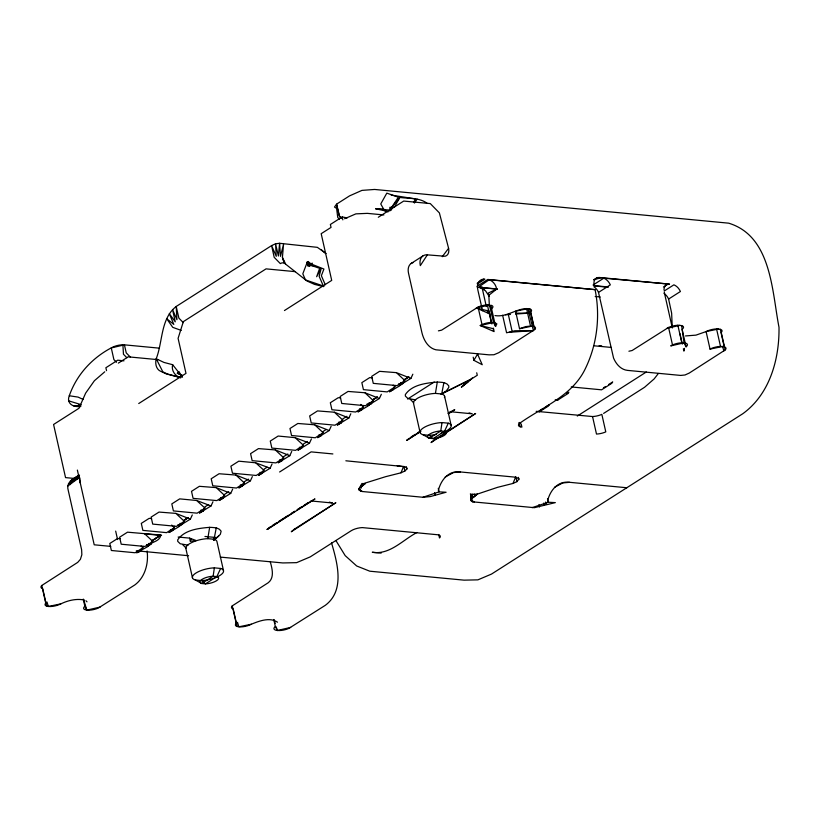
<?xml version="1.0" encoding="UTF-8"?>
<svg xmlns="http://www.w3.org/2000/svg" width="820" height="820" viewBox="0 0 820 820"><rect width="100%" height="100%" fill="white"/><g stroke="black" fill="none" stroke-linecap="round" stroke-linejoin="round"><path stroke-width="1.23" d="M391.622 209.541L391.622 207.398L398.346 197.21L386.814 193.13L380.757 203.954L384.529 210.719L388.085 211.878M672.287 328.031L671.631 313.107L668.607 299.054A9.563 6.498 57.5 0 0 664.026 293.416M389.797 211.078L389.869 207.347L394.399 207.142L399.904 197.435C408.893 198.737 419.235 197.507 427.025 203.206M79.53 475.087C73.646 477.947 65.692 482.488 68.224 490.298L81.641 549.851L81.846 554.73L80.401 559.322L77.715 562.376L41.769 585.49L45.715 603.007L46.996 602.003L48.339 606.462L50.399 606.534A9.563 3.28 -12.7 0 0 60.854 603.858C67.968 600.445 76.198 598.457 84.06 599.963M312.164 263.046L311.969 265.588L310.636 265.762M422.925 497.268L439.069 491.867L446.111 492.246L430.233 496.602L422.925 497.268L362.214 491.508L358.596 489.806L361.517 484.22L385.564 476.697L400.97 472.812L404.895 471.018L406.874 469.04L406.945 468.148L405.223 466.867L397.208 465.801M532.159 507.631L548.313 502.24L555.345 502.619L534.374 507.682L472.453 501.809L470.618 500.436L470.752 494.583L477.404 494.081L497.596 487.326L513.002 483.441L516.928 481.647L518.978 478.777L515.585 477.189L460.358 471.951C448.663 470.27 440.976 479.915 438.372 490.37L439.069 491.867L438.28 488.371M323.931 286.17L305.481 279.938L302.816 273.808L307.172 262.41A12.741 3.823 20.9 0 0 319.687 268.253L316.643 276.729L321.173 268.611L319.154 276.33L323.623 286.621L314.49 284.366L306.998 281.004L284.335 263.117L282.428 257.347L283.556 244.145L280.471 256.363L279.61 243.294L275.561 243.786L271.604 245.6L176.208 306.475C160.464 318.672 162.883 341.878 156.21 358.75A12.741 9.45 -64.7 0 0 160.433 371.193L166.255 373.899L180.841 377.733C175.193 376.431 171.052 370.445 172.651 364.705L163.959 362.419L156.21 358.75L162.832 371.839L167.382 373.992L180.83 377.528M79.909 477.957L80.042 482.765M214.368 567.85L213.128 576.234L201.72 583.512L195.344 579.986A15.928 5.473 -12.7 0 1 195.898 573.067A15.928 5.473 -12.7 0 1 214.368 567.85L220.621 568.444L216.88 576.583A9.563 3.28 -12.7 0 1 216.552 580.734A9.563 3.28 -12.7 0 1 205.471 583.871L201.72 583.512A9.563 3.28 -12.7 0 1 202.048 579.361A9.563 3.28 -12.7 0 1 213.128 576.234L216.88 576.583L205.471 583.871L201.597 580.58L195.344 579.986M442.011 422.577L440.77 430.961L429.362 438.249L422.987 434.723A15.928 5.473 -12.7 0 1 423.54 427.794A15.928 5.473 -12.7 0 1 442.011 422.577L448.263 423.171L444.522 431.32A9.563 3.28 -12.7 0 1 444.194 435.471A9.563 3.28 -12.7 0 1 433.114 438.608L429.362 438.249A9.563 3.28 -12.7 0 1 429.69 434.098A9.563 3.28 -12.7 0 1 440.77 430.961L444.522 431.32L433.114 438.608M192.474 577.844L185.894 548.652A15.928 5.473 -12.7 0 1 207.788 538.658L209.643 527.332C213.548 527.567 218.899 527.301 221.144 531.186L220.313 534.384L214.01 540.154M420.117 432.581L413.536 403.389A15.928 5.473 -12.7 0 1 435.43 393.395L437.285 382.058C441.191 382.304 446.541 382.038 448.786 385.912L448.786 387.45L446.346 390.863L440.976 394.287L471.039 379.24L477.271 375.263L476.717 372.792M223.491 570.576L216.91 541.395A15.928 5.473 -12.7 0 0 214.04 539.252L216.244 527.957M444.44 397.608A15.928 5.473 -12.7 0 0 441.683 393.979L443.886 382.694M143.059 546.356C142.567 549.605 139.933 552.506 136.561 552.752L147.241 546.93L150.132 543.845M151.392 541.036L160.781 535.05C159.818 542.071 150.88 541.569 147.2 546.376L150.859 544.388L152.848 540.359L160.781 535.05L127.51 532.18L119.628 537.202L121.206 544.213L144.955 546.468L152.838 541.436L144.361 533.492M126.854 357.715L123.461 354.24L122.897 344.789C119.341 344.871 115.794 345.691 112.565 347.208C92.599 357.397 76.701 374.453 69.29 395.763C66.205 403.102 73 407.673 80.114 406.361L78.781 404.813L81.067 405.101M174.568 526.255L172.62 530.458L168.92 532.539L178.739 526.819L181.64 523.744M192.29 514.95L190.353 519.152L178.709 526.266L182.368 524.287L184.357 520.249L188.323 517.594L184.367 520.198M212.964 501.748L211.027 505.95L199.434 513.064L203.145 510.983L205.092 506.78L208.044 504.894M232.654 489.181L230.717 493.384L219.135 500.497L222.835 498.416L224.782 494.214L228.718 491.692M252.345 476.615L250.407 480.817L238.825 487.931L242.535 485.85L244.473 481.647L248.409 479.136M272.045 464.048L270.098 468.261L258.515 475.364L262.226 473.283L264.163 469.081L267.115 467.195M291.736 451.482L289.798 455.694L278.205 462.798L281.916 460.717L283.853 456.514L287.799 454.003M311.426 438.915L309.488 443.128L297.896 450.231L301.606 448.15L303.543 443.948L307.49 441.437M331.116 426.349L329.179 430.561L317.596 437.665L321.296 435.584L323.244 431.381L326.196 429.495M350.806 413.782L348.869 417.995L337.286 425.098L340.997 423.017L342.934 418.815L346.87 416.304M363.608 405.623L361.671 409.826L357.961 411.906L367.79 406.187L370.681 403.102M381.331 394.307L379.393 398.51L367.76 405.633L371.419 403.645L373.397 399.617L377.364 396.962M395.117 385.513L393.18 389.715L389.469 391.806L399.299 386.077L402.189 383.001M412.839 374.207L410.902 378.409L399.268 385.523L402.928 383.545L404.906 379.506L408.872 376.851L403.932 380.111M178.145 537.028L189.625 538.125L196.154 540.554L190.342 541.282L191.152 538.883M70.192 484.63L71.77 480.089L78.658 475.651M390.505 210.35L391.622 207.398L399.904 197.435M400.97 472.812L403.553 466.559L345.856 460.789M513.002 483.441L515.585 477.189M684.474 348.356L683.911 351.134L683.378 348.797M413.782 202.191L415.617 198.922L391.242 195.088M626.798 487.746L569.592 482.314C557.907 480.643 550.21 490.288 547.606 500.743L548.313 502.24L547.524 498.734M477.64 354.332L482.242 364.726L473.909 360.328L477.67 353.902M427.363 254.856L420.322 265.618A12.741 8.671 57.5 0 1 427.363 254.856L445.116 256.25A9.563 6.498 57.5 0 0 448.591 248.306L439.387 212.903L430.285 203.585L403.707 201.064L378.297 217.269M555.191 399.852L557.713 400.088L558.594 398.745M414.407 203.063L417.154 199.137M442.257 256.711L448.591 248.306M658.368 373.489L654.124 378.942L644.582 387.265L603.622 413.403M443.989 392.606L471.039 379.24L461.455 387.03L471.039 379.24A81.569 52.828 -84.6 0 0 472.34 377.897M438.403 330.86L441.621 330.152L478.06 307.08A9.563 3.28 -12.7 0 1 487.367 304.907L489.437 304.948L493.537 322.486L495.567 326.462L496.858 323.88L494.747 322.67M179.149 371.614L177.335 373.213L181.558 375.211M213.61 540.267L218.704 536.126M104.765 371.788L94.413 380.716L85.639 393.139L78.976 408.278L53.577 424.483L65.549 477.609L76.936 478.695M296.84 510.091L314.972 498.929L267.125 529.464L270.149 526.911M420.721 431.453L406.894 440.268L409.17 438.362M489.386 306.444L488.833 295.292L496.653 289.111C496.018 285.001 493.22 281.157 489.232 279.753L479.556 286.364L482.652 287.308L481.196 288.107L479.208 287.451L497.012 289.111M413.136 262.554A12.741 8.671 57.5 0 0 408.503 273.152L421.931 332.705C423.725 340.054 427.999 347.905 435.912 349.802L489.089 354.845L493.958 354.742L498.744 352.713L534.681 329.599L530.735 312.082A9.563 3.28 -12.7 0 0 529.792 308.925L527.957 308.607L515.595 311.221L519.542 328.738L532.057 326.135L533.738 326.442A9.563 3.28 -12.7 0 1 534.681 329.599M277.498 622.195C269.923 616.927 259.14 620.976 251.361 624.225A9.563 3.28 -12.7 0 1 240.895 626.9L237.164 626.521A9.563 3.28 -12.7 0 1 236.221 623.374L232.275 605.857L268.212 582.743C274.803 577.659 272.035 568.157 270.19 561.515M236.221 623.374L237.503 622.37L238.845 626.828L251.361 624.225M593.936 286.764A9.563 6.498 57.5 0 1 598.508 292.402L613.555 358.053C616.025 363.977 620.75 369.656 627.515 370.384L680.682 375.427L685.007 374.986L689.241 373.079L725.187 349.955L721.231 332.448A9.563 3.28 -12.7 0 0 720.288 329.291L716.557 328.912A9.563 3.28 -12.7 0 0 706.092 331.587L695.944 335.134L685.489 335.944M461.455 387.03L467.943 382.151M67.968 485.911L79.017 477.783M470.393 493.773L471.438 498.447L477.404 494.081L470.7 499.493L474.247 502.137M79.069 476.194L68.398 483.974L78.966 477.681M151.874 540.954L160.781 535.05M372.423 400.211L376.38 397.587M267.125 529.464L294.718 511.475M406.894 440.268L420.691 431.269M448.294 413.28L451.471 411.199L448.284 413.239M347.137 217.905L342.186 216.941L330.368 224.485L331.034 227.406L321.184 233.69L331.71 280.389L284.448 310.544M118.357 363.116L128.197 356.833L157.973 359.662M138.724 403.542L185.986 373.377L178.094 338.353L183.342 321.645L266.049 268.868L295.354 271.656M71.77 480.089L75.266 479.546L70.335 481.012L78.874 476.02M411.066 263.507L422.874 255.963M477.189 283.259L483.636 279.148L484.876 279.169L477.353 283.966M477.014 286.313L487.777 279.446L595.084 289.634C600.537 316.838 597.042 345.63 584.465 370.425C571.222 396.08 543.004 406.956 520.556 422.659A9.563 3.28 -12.7 0 0 520.228 426.81L521.899 427.117L521.243 424.207L519.531 422.454M183.946 520.269L188.118 517.605M372.987 399.627L377.159 396.972M403.46 380.193L408.667 376.862M279.61 471.992L311.118 451.881L332.869 453.942M407.622 399.012L434.272 381.997M593.065 285.032L603.807 278.175L669.54 284.13L599.441 277.478L597.636 277.59L593.741 279.907M83.261 599.133L84.839 606.144L86.858 610.121L89.093 610.182A9.563 3.28 -12.7 0 0 98.4 608.009L134.828 584.937C145.14 577.3 148.748 563.217 147.098 550.948M598.508 292.402L610.326 284.858A9.563 6.498 57.5 0 0 603.807 278.175L601.859 277.703L593.823 279.589M272.281 525.558L276.545 522.832M278.677 521.479L288.261 515.36M291.459 513.32L294.657 511.28M297.855 509.24L302.108 506.514M304.24 505.161L308.505 502.434M410.984 437.039L415.248 434.323M417.38 432.96L419.512 431.597M448.366 413.803L454.751 409.733L452.568 410.717M663.431 286.99L667.726 284.243A9.563 6.498 57.5 0 0 663.995 289.952M664.231 290.997L673.896 284.827A9.563 6.498 57.5 0 1 680.415 291.51L668.607 299.054M681.645 325.601A9.563 3.28 -12.7 0 1 682.117 329.312L686.063 346.829A9.563 3.28 -12.7 0 0 684.034 342.842L681.645 325.601L677.863 325.263A9.563 3.28 -12.7 0 0 668.556 327.446L632.128 350.519L628.909 351.226M540.944 410L542.994 408.698M546.069 406.74L549.144 404.772L548.262 406.125L539.047 411.999M566.784 393.518L568.834 392.206L567.952 393.559L557.713 400.088M603.479 387.819L605.529 386.507M608.594 384.549L612.694 381.935L611.812 383.278L601.572 389.818L571.253 386.937M577.29 416.047L646.324 371.993M417.021 532.477C402.917 539.775 389.777 555.201 372.28 552.26L381.146 553.111M471.438 498.447L474.708 496.366L474.175 494.029M273.757 619.5L275.335 626.5A9.563 3.28 -12.7 0 0 277.365 630.488L279.589 630.549A9.563 3.28 -12.7 0 0 288.896 628.366L325.335 605.303C345.199 590.431 337.256 562.571 331.536 542.891M213.333 539.55L216.347 537.869M493.404 330.767L493.507 328.738L480.233 325.55L493.537 322.486L491.313 322.414A9.563 3.28 -12.7 0 0 482.006 324.597L480.233 325.55L494.122 331.608L493.332 328.103M684.034 342.842L681.809 342.78A9.563 3.28 -12.7 0 0 672.502 344.964L670.729 345.917L684.034 342.842L686.063 346.829M445.209 477.004L453.501 472.566L460.358 471.951M554.453 487.377L562.735 482.929L569.592 482.314M519.542 328.738L525.63 326.606L530.509 326.063L526.563 308.545C515.616 308.996 506.37 317.442 494.993 315.587M496.653 289.111L488.289 293.037L488.833 295.292M344.615 218.735L355.88 213.866L367.35 213.364L383.883 214.942M483.4 289.245L484.897 288.619L481.196 288.107L485.522 290.823L489.294 296.481M502.639 315.269L506.586 332.787L514.857 330.767L533.4 330.593L527.957 308.607L529.453 313.076L515.554 314.06M159.357 348.162L124.425 344.841L111.274 347.926L113.898 359.601L116.512 362.276M476.287 308.033L489.437 304.948L491.621 308.945L493.035 306.946L492.482 305.86L490.79 305.153L495.567 326.462M666.783 328.4L679.944 325.314M100.173 607.056L86.858 610.121L83.558 599.451M275.335 626.5L277.365 630.488L290.669 627.413M718.607 328.984L706.092 331.587L710.038 349.105L722.553 346.501L724.234 346.809A9.563 3.28 -12.7 0 1 725.187 349.955M60.854 603.858L48.339 606.462L46.668 606.154L42.722 588.647A9.563 3.28 -12.7 0 1 41.769 585.49M505.448 314.767L510.501 314.419M509.394 332.284L533.4 330.593M179.939 373.038L177.335 373.213L181.948 375.017M437.285 382.058C426.174 383.032 412.101 384.621 405.357 394.553L405.367 396.08L407.878 398.499L415.668 399.883M209.643 527.332C198.532 528.295 184.459 529.884 177.714 539.816L177.725 541.354L180.236 543.773L188.026 545.156M515.852 313.209L529.453 313.076M435.43 393.395L441.683 393.979M592.542 416.539L596.489 434.057A9.563 3.28 -12.7 0 0 605.785 431.873L601.839 414.356A9.563 3.28 -12.7 0 1 592.542 416.539L536.167 411.332M436.199 434.426A15.928 5.473 -12.7 0 1 429.239 435.307L422.987 434.723M207.788 538.658L214.04 539.252M710.038 349.105A9.563 3.28 -12.7 0 1 720.503 346.429L722.553 346.501L723.896 350.96M384.529 210.719L375.785 208.792L383.924 209.336L386.466 211.386M396.419 372.649L379.568 371.327L371.696 376.359L373.274 383.36L397.013 385.615L404.895 380.593L396.419 372.649L410.902 378.409M364.91 392.749L348.059 391.437L340.187 396.46L341.766 403.471L365.505 405.726L373.387 400.693L364.91 392.749L379.393 398.51M334.386 412.224L317.535 410.912L309.663 415.945L311.241 422.946L334.98 425.201L342.862 420.178L334.386 412.224L348.869 417.995M314.695 424.791L297.844 423.479L289.972 428.511L291.551 435.512L315.29 437.767L323.172 432.745L314.695 424.791L329.179 430.561M275.315 449.924L258.464 448.612L250.582 453.644L252.16 460.645L275.909 462.9L283.781 457.867L275.315 449.924L289.798 455.694M235.934 475.057L219.073 473.745L211.201 478.777L212.78 485.778L236.529 488.033L244.401 483L235.934 475.057L250.407 480.817M216.234 487.623L199.383 486.311L191.511 491.334L193.089 498.345L216.828 500.6L224.711 495.567L216.234 487.623L230.717 493.384M175.869 513.392L159.018 512.069L151.136 517.102L152.715 524.103L176.464 526.358L184.336 521.335L175.869 513.392L190.353 519.152M599.133 345.651L601.685 345.856M489.232 279.753L595.084 289.634M204.949 536.464L216.275 537.53M220.272 557.098L282.777 562.94L296.625 562.653L310.247 556.872L351.206 530.735A9.563 3.28 -12.7 0 1 362.286 527.598L438.546 534.835A9.563 3.28 -12.7 0 1 439.499 537.992L438.71 534.486M375.785 208.792L391.048 210.248M593.803 285.596L607.589 286.908M594.5 285.954L608.286 287.266M595.197 296.512L600.271 296.994M477.24 287.103L497.473 289.029M593.69 345.763L611.382 347.444M372.136 377.846L369.717 377.61L361.845 382.643L363.424 389.643L387.173 391.898L395.045 386.876L393.18 385.174M340.628 397.946L338.219 397.72L330.337 402.743L331.915 409.754L355.665 412.009L363.537 406.976L360.738 404.424M450.682 411.753L472.299 413.813M80.852 406.351L73.595 405.664L80.329 406.679M295.077 437.654L278.154 436.045L270.272 441.078L271.851 448.079L295.6 450.334L303.482 445.311L295.077 437.654L309.488 443.128M255.686 462.787L238.774 461.178L230.891 466.211L232.47 473.212L256.219 475.467L264.091 470.434L255.686 462.787L270.098 468.261M310.903 500.948L332.53 503.008L329.291 502.137M196.615 500.487L179.693 498.878L171.81 503.9L173.399 510.911L197.138 513.166L205.02 508.133L196.615 500.487L211.027 505.95M151.587 518.588L149.168 518.353L141.296 523.385L142.875 530.386L166.614 532.641L174.496 527.619L171.687 525.066M144.996 533.881L161.571 535.46M120.079 538.689L117.66 538.463L109.788 543.486L111.366 550.497L135.105 552.752L142.987 547.719L141.122 546.018M110.782 546.376L94.208 544.798L77.367 470.075M136.325 550.774L188.6 555.734M124.004 360.831L117.701 360.195L105.882 367.739L106.538 370.66M69.29 395.763L78.095 397.095L83.199 399.463M477.486 308.32L489.56 311.221M469.071 412.942L471.223 413.516M68.757 400.877L80.852 404.567M181.23 330.419L172.743 327.344L166.696 318.703L173.82 324.412L169.32 313.67L175.244 321.829L172.538 309.529L176.956 319.708L176.208 306.475L178.893 318.129L183.29 322.629M170.406 529.617L172.62 530.458M400.539 382.612L402.928 383.545M398.571 383.873L400.959 384.795M369.031 402.722L371.419 403.645M367.063 403.973L369.451 404.906M179.99 523.355L182.368 524.287M178.012 524.615L180.4 525.538M148.482 543.465L150.859 544.388M146.513 544.716L148.891 545.649M477.383 308.474L490.175 314.091M307.172 262.41L323.92 269.042L321.368 275.735L325.253 284.704M359.447 408.934L361.671 409.826M338.762 422.126L340.997 423.017M319.072 434.692L321.296 435.584M299.382 447.259L301.606 448.15M279.692 459.825L281.916 460.717M260.001 472.392L262.226 473.283M240.301 484.958L242.535 485.85M220.611 497.525L222.835 498.416M200.921 510.091L203.145 510.983M314.47 266.531L311.969 265.588L309.622 262.625M325.776 253.329L317.361 247.343L279.61 243.294L278.38 256.014L275.561 243.786L276.258 256.342L271.604 245.6L274.188 257.316L280.337 263.609A9.563 6.191 -84.6 0 1 284.335 263.117L282.428 257.347M362.214 491.508L358.668 488.853L365.382 483.441L359.416 487.818L362.676 485.737L362.153 483.4M321.02 249.485L325.868 253.575M429.239 435.307L432.14 437.777M410.266 399.309L413.772 402.866M182.624 544.572L186.13 548.129M341.796 218.52L339.183 215.844L336.548 204.17L349.545 195.877L361.958 190.383L374.627 189.451L728.672 223.173C771.507 236.18 771.938 291.09 779 327.272C779.482 359.17 769.744 394.246 742.787 413.731L491.518 574.072L477.896 579.853L464.048 580.15L369.789 571.202L356.679 565.984L345.179 555.622L336.077 540.821M341.356 218.356L339.705 216.675L336.548 204.17L334.498 207.04L336.6 208.413L337.748 217.495L339.449 219.227M130.359 357.1L126.239 352.897L124.425 344.841M85.946 600.752L86.992 601.829M172.651 364.705L182.522 377.21M283.617 259.889L285.555 263.845M274.054 619.817L275.161 623.374M276.258 626.931L277.365 630.488M518.916 422.577L520.228 426.81M308.166 262.533L309.253 266.08M308.587 261.477L309.642 266.151M720.288 329.291L724.234 346.809M716.557 328.912L720.503 346.429M679.954 333.617L682.322 344.123M677.863 325.263L681.809 342.78M664.261 292.197L672.092 326.975M668.556 327.446L672.502 344.964M529.792 308.925L533.738 326.442M508.236 314.091L512.182 331.598M545.669 502.014L546.192 504.341M543.773 503.029L544.306 505.366M538.945 504.638L539.478 506.975M491.887 323.962L489.253 312.287L489.458 313.25M487.367 304.907L491.313 322.414M482.15 287.943L486.342 306.567M487.182 310.298L487.746 312.779M482.519 310.678L477.834 289.931A12.741 8.671 57.5 0 1 483.636 279.148M518.383 477.332L518.906 479.669M478.06 307.08L482.006 324.597M515.872 476.973L516.928 481.647M473.191 357.171L473.909 360.328M472.023 493.876L472.812 497.381M471.408 497.135L472.453 501.809M444.553 396.121L451.133 425.313M434.538 492.656L435.061 494.993M406.351 466.703L406.874 469.04M403.84 466.344L404.895 471.018M342.186 216.941L342.842 219.862M360.902 485.665L361.425 488.002M359.898 488.843L360.431 491.18M308.32 261.795L309.345 266.367M233.485 610.172L237.164 626.521M189.625 538.125L190.342 541.282M115.671 531.104L117.567 539.55M307.151 261.785L307.951 265.526M308.064 261.764L308.064 266.244M46.822 606.175A9.563 3.28 -12.7 0 1 45.869 603.018M87.012 610.131A9.563 3.28 -12.7 0 1 84.993 606.154M233.218 609.004A9.563 3.28 -12.7 0 1 232.275 605.857M594.162 285.544A9.563 6.498 57.5 0 1 597.636 277.59M220.621 568.444A15.928 5.473 -12.7 0 1 213.528 578.346M212.564 578.653A15.928 5.473 -12.7 0 1 209.561 579.463M208.557 579.689A15.928 5.473 -12.7 0 1 201.597 580.58M448.263 423.171A15.928 5.473 -12.7 0 1 441.17 433.083M294.318 529.207L291.295 531.76L335.872 502.691L294.318 529.207M434.098 440.012L431.064 442.564L475.641 413.495L434.098 440.012"/></g></svg>
